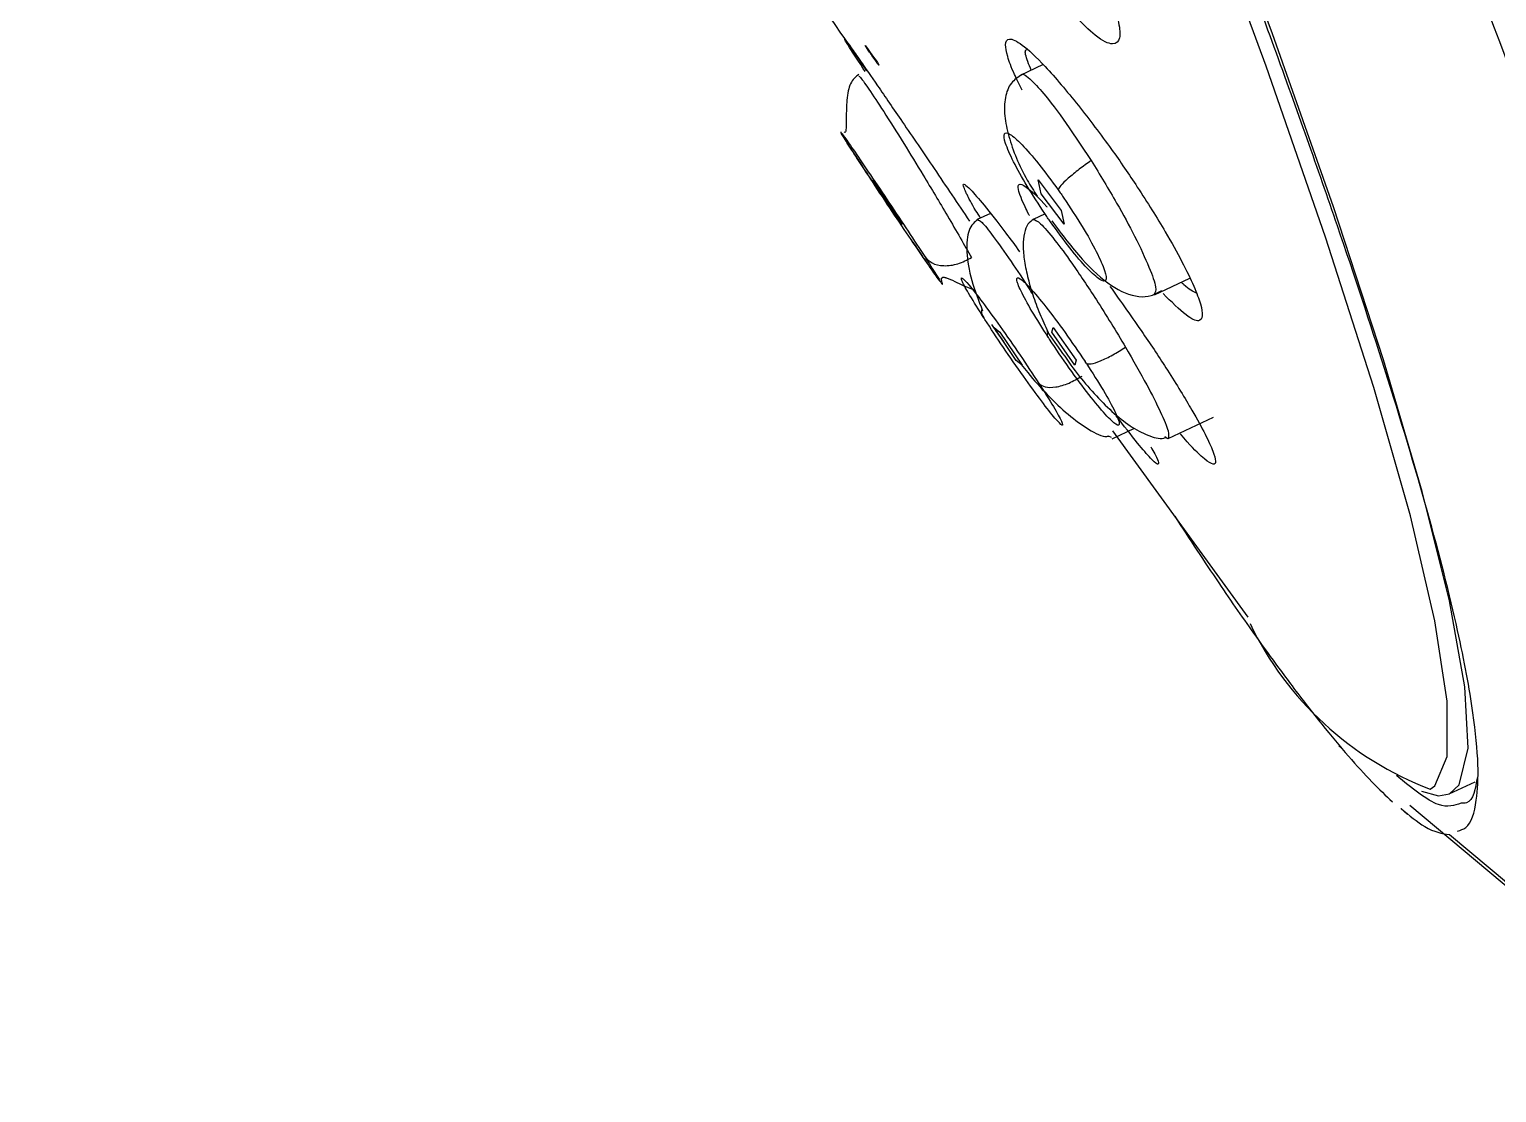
# Model space of a CAD drawing. Header units: millimetres. Extents: x 6110 to 6704, y -3675 to -2835.
# Drawn here: x 6568.306 to 6572.899, y -3200.485 to -3197.157 of the extents above; entities that cross this region are included whole.
import ezdxf

# ---------------------------------------------------------------- set-up
doc = ezdxf.new("R2010")
doc.units = ezdxf.units.MM
doc.header["$LTSCALE"] = 0.1
doc.layers.get('0').update_dxf_attribs({"lineweight": 13})

msp = doc.modelspace()

# ---------------------------------------------------------------- linework, layer by layer
at = {"linetype": 'Continuous', "lineweight": 25}
for p, q in [((6570.9225, -3197.2078), (6570.923, -3197.2082)), ((6571.4793, -3197.2674), (6571.4074, -3197.301)), ((6571.5613, -3197.4647), (6571.6296, -3197.5678)), ((6571.0075, -3197.7244), (6570.9446, -3197.6288)), ((6570.9448, -3197.629), (6570.9754, -3197.6723)), ((6571.4637, -3197.628), (6571.5353, -3197.7236)), ((6571.4736, -3197.6715), (6571.464, -3197.6282)), ((6570.9752, -3197.6721), (6571.0381, -3197.7677)), ((6571.5449, -3197.7669), (6571.4733, -3197.6713)), ((6571.0381, -3197.7676), (6571.0074, -3197.7243)), ((6571.3144, -3197.7329), (6571.2726, -3197.7525)), ((6571.4853, -3197.7346), (6571.4476, -3197.7522)), ((6571.5353, -3197.7235), (6571.5449, -3197.7668)), ((6571.8277, -3197.9876), (6571.9387, -3197.9356)), ((6571.3953, -3198.1931), (6571.326, -3198.0899)), ((6571.3262, -3198.0901), (6571.3443, -3198.1048)), ((6571.3441, -3198.1046), (6571.4135, -3198.2079)), ((6571.4904, -3198.1013), (6571.5341, -3198.1619)), ((6571.5786, -3198.2076), (6571.5064, -3198.1043)), ((6571.5066, -3198.1046), (6571.511, -3198.0898)), ((6571.5108, -3198.0896), (6571.5831, -3198.1928)), ((6571.4134, -3198.2078), (6571.3953, -3198.193)), ((6571.583, -3198.1927), (6571.5786, -3198.2075)), ((6571.6146, -3198.2026), (6571.6108, -3198.1969)), ((6571.8707, -3198.4375), (6572.0128, -3198.371)), ((6571.6949, -3198.4381), (6571.7656, -3198.405)), ((6571.6969, -3198.4136), (6572.1203, -3198.9965)), ((6571.6934, -3198.4348), (6571.6839, -3198.4301)), ((6572.4048, -3199.3984), (6572.4129, -3199.4052)), ((6572.7507, -3199.55), (6572.8318, -3199.5121)), ((6572.5994, -3199.5954), (6572.6196, -3199.6146)), ((6572.6274, -3199.585), (6573.3467, -3200.188)), ((6573.7134, -3200.4848), (6572.7512, -3199.6774))]:
    msp.add_line(p, q, dxfattribs=at)
at = {"linetype": 'Continuous', "lineweight": 25, "flags": 128}
for points in [[(6572.7509, -3199.55), (6572.7817, -3199.521), (6572.8093, -3199.4068), (6572.7991, -3199.2145), (6572.7513, -3198.9459), (6572.6662, -3198.6037), (6572.5447, -3198.1911), (6572.388, -3197.7122), (6572.1976, -3197.1714), (6571.9753, -3196.5741), (6571.7232, -3195.926), (6571.4438, -3195.2332), (6571.1398, -3194.5026), (6570.8141, -3193.7412), (6570.4698, -3192.9561)], [(6572.6903, -3199.5347), (6572.7052, -3199.5248), (6572.7442, -3199.4325), (6572.7444, -3199.2595), (6572.7059, -3199.0077), (6572.6289, -3198.6794), (6572.5144, -3198.2779), (6572.3633, -3197.8073), (6572.1772, -3197.2722), (6571.958, -3196.6779), (6571.7078, -3196.0304), (6571.4292, -3195.336), (6571.1248, -3194.6017), (6570.7978, -3193.8347), (6570.4513, -3193.0428)], [(6572.6641, -3199.541), (6572.7166, -3199.5561), (6572.7509, -3199.55)]]:
    msp.add_lwpolyline(points, dxfattribs=at)
at = {"linetype": 'Continuous', "lineweight": 25}
msp.add_arc((6573.0572, -3198.5703), 1.0319, 205.6374, 249.1716, dxfattribs=at)
for points, knots in [([(6564.9837, -3181.6773), (6565.0323, -3181.6929), (6565.1305, -3181.7242), (6565.3919, -3182), (6565.7643, -3182.5015), (6566.2672, -3183.2845), (6566.8606, -3184.2963), (6567.5205, -3185.4904), (6568.2376, -3186.8552), (6568.9801, -3188.3268), (6569.74, -3189.8903), (6570.4814, -3191.4736), (6571.1986, -3193.0595), (6571.8555, -3194.5759), (6572.4479, -3196.006), (6572.9467, -3197.2845), (6573.3492, -3198.3961), (6573.636, -3199.2934), (6573.7966, -3199.9574), (6573.8415, -3200.3734), (6573.768, -3200.428), (6573.735, -3200.4525)], [0, 0, 0, 0, 0.04229, 0.08533, 0.138911, 0.194045, 0.247626, 0.302761, 0.356342, 0.411476, 0.465057, 0.520191, 0.573772, 0.628906, 0.682487, 0.737622, 0.791202, 0.846337, 0.899918, 0.955052, 1, 1, 1, 1]), ([(6572.7768, -3199.666), (6572.7857, -3199.6633), (6572.816, -3199.654), (6572.8372, -3199.5844), (6572.8436, -3199.462), (6572.8272, -3199.2908), (6572.7795, -3199.0359), (6572.6888, -3198.6788), (6572.56, -3198.2493), (6572.3994, -3197.763), (6572.2101, -3197.2281), (6571.9833, -3196.6205), (6571.7558, -3196.0371), (6571.5257, -3195.4647), (6571.3116, -3194.9443), (6571.0968, -3194.4335), (6570.8715, -3193.9065), (6570.647, -3193.3904), (6570.4264, -3192.892), (6570.2064, -3192.4007), (6569.9717, -3191.8833), (6569.79, -3191.4904), (6569.705, -3191.3068)], [0, 0, 0, 0, 0.023573, 0.08049, 0.125319, 0.173301, 0.232298, 0.300033, 0.366492, 0.424592, 0.489306, 0.552139, 0.61571, 0.658744, 0.709633, 0.753028, 0.788973, 0.840737, 0.878519, 0.908178, 0.957079, 1, 1, 1, 1]), ([(6571.2832, -3196.4241), (6571.3154, -3196.4615), (6571.3732, -3196.5286), (6571.469, -3196.6612), (6571.5502, -3196.7864), (6571.6178, -3196.9039), (6571.6652, -3196.9978), (6571.699, -3197.0774), (6571.7187, -3197.1423), (6571.722, -3197.1908), (6571.6994, -3197.2088), (6571.652, -3197.1889), (6571.6007, -3197.1373), (6571.5782, -3197.1147)], [0, 0, 0, 0, 0.112884, 0.202449, 0.311026, 0.389426, 0.467772, 0.541157, 0.614488, 0.699882, 0.799136, 0.91221, 1, 1, 1, 1]), ([(6570.623, -3196.8267), (6570.6511, -3196.8719), (6570.7479, -3197.028), (6570.8525, -3197.1792), (6570.9268, -3197.2866)], [0, 0, 0, 0, 0.289297, 1, 1, 1, 1]), ([(6570.9224, -3197.2887), (6570.9035, -3197.2599), (6570.8715, -3197.211), (6570.8567, -3197.1867), (6570.8587, -3197.1875), (6570.8759, -3197.211), (6570.9085, -3197.2573), (6570.9613, -3197.3335), (6571.0402, -3197.4487), (6571.1418, -3197.5981), (6571.212, -3197.7024), (6571.2488, -3197.7571)], [0, 0, 0, 0, 0.1338164, 0.227431, 0.3176969, 0.4046047, 0.488148, 0.5952889, 0.7163394, 0.851235, 1, 1, 1, 1]), ([(6571.4139, -3197.3476), (6571.4053, -3197.3305), (6571.3842, -3197.2883), (6571.3665, -3197.2397), (6571.3587, -3197.1989), (6571.3705, -3197.1809), (6571.4111, -3197.2004), (6571.4844, -3197.2677), (6571.5536, -3197.3512), (6571.5898, -3197.3949)], [0, 0, 0, 0, 0.079893, 0.197091, 0.309754, 0.454233, 0.617469, 0.799389, 1, 1, 1, 1]), ([(6570.923, -3197.2082), (6570.9228, -3197.2077), (6570.9221, -3197.2065), (6570.9378, -3197.2288), (6570.9518, -3197.2485), (6570.9655, -3197.2682), (6570.9657, -3197.2684)], [0, 0, 0, 0, 0.222962, 0.613899, 0.994817, 1, 1, 1, 1]), ([(6570.9647, -3197.2689), (6570.9636, -3197.2674), (6570.9502, -3197.2481), (6570.9336, -3197.2242), (6570.9263, -3197.2134), (6570.9225, -3197.2078)], [0, 0, 0, 0, 0.039026, 0.500226, 1, 1, 1, 1]), ([(6571.4421, -3197.2848), (6571.4383, -3197.2756), (6571.4272, -3197.2486), (6571.4205, -3197.2234), (6571.4268, -3197.2205), (6571.4283, -3197.2198)], [0, 0, 0, 0, 0.283048, 0.830514, 1, 1, 1, 1]), ([(6570.902, -3197.2983), (6570.8925, -3197.3057), (6570.8747, -3197.3197), (6570.8657, -3197.3645), (6570.8634, -3197.4044), (6570.8632, -3197.4275), (6570.8632, -3197.4439), (6570.8632, -3197.4542), (6570.8629, -3197.463), (6570.8623, -3197.4703), (6570.8613, -3197.4756), (6570.8592, -3197.4809), (6570.8577, -3197.479), (6570.8567, -3197.4777)], [0, 0, 0, 0, 0.299578, 0.564921, 0.6726581, 0.7590724, 0.7942752, 0.8246358, 0.8511706, 0.8757515, 0.9008745, 0.9290737, 1, 1, 1, 1]), ([(6570.9023, -3197.3045), (6570.9029, -3197.3038), (6570.9044, -3197.3019), (6570.9315, -3197.34), (6570.9787, -3197.4113), (6571.039, -3197.5072), (6571.1094, -3197.6218), (6571.1546, -3197.6981), (6571.1797, -3197.7406)], [0, 0, 0, 0, 0.0970708, 0.2748594, 0.4506102, 0.6359601, 0.7977002, 1, 1, 1, 1]), ([(6571.4133, -3197.2983), (6571.4011, -3197.3062), (6571.3763, -3197.3221), (6571.3588, -3197.3686), (6571.3569, -3197.4263), (6571.3748, -3197.512), (6571.4106, -3197.6006), (6571.45, -3197.6622), (6571.4606, -3197.6788)], [0, 0, 0, 0, 0.1497135, 0.3026004, 0.4549445, 0.6043865, 0.8932835, 1, 1, 1, 1]), ([(6571.4117, -3197.3017), (6571.4118, -3197.3007), (6571.4134, -3197.291), (6571.4393, -3197.3119), (6571.489, -3197.3645), (6571.5354, -3197.4289), (6571.5613, -3197.4647)], [0, 0, 0, 0, 0.036733, 0.361227, 0.644852, 1, 1, 1, 1]), ([(6571.5898, -3197.3949), (6571.6243, -3197.4398), (6571.6862, -3197.5203), (6571.7811, -3197.6593), (6571.8573, -3197.7812), (6571.9155, -3197.8855), (6571.9525, -3197.962), (6571.9742, -3198.0195), (6571.9805, -3198.0584), (6571.9679, -3198.0744), (6571.9295, -3198.0576), (6571.8808, -3198.0096), (6571.8549, -3197.984)], [0, 0, 0, 0, 0.123749, 0.221936, 0.34097, 0.42824, 0.51277, 0.593223, 0.673616, 0.767228, 0.876043, 1, 1, 1, 1]), ([(6570.8462, -3197.4777), (6570.8456, -3197.4778), (6570.8443, -3197.4781), (6570.8615, -3197.5055), (6570.883, -3197.5387), (6570.8943, -3197.5562)], [0, 0, 0, 0, 0.298201, 0.630503, 1, 1, 1, 1]), ([(6570.8927, -3197.5538), (6570.8802, -3197.5344), (6570.8553, -3197.4958), (6570.8439, -3197.4762), (6570.8547, -3197.4899), (6570.8876, -3197.5372), (6570.9374, -3197.6103), (6570.9967, -3197.6987), (6571.0589, -3197.7922), (6571.092, -3197.8428), (6571.1086, -3197.8683)], [0, 0, 0, 0, 0.125229, 0.248575, 0.372047, 0.49567, 0.618938, 0.743093, 0.870626, 1, 1, 1, 1]), ([(6571.4847, -3197.7336), (6571.4656, -3197.7046), (6571.4277, -3197.6468), (6571.384, -3197.5681), (6571.3582, -3197.5094), (6571.3544, -3197.4787), (6571.373, -3197.4803), (6571.4113, -3197.5141), (6571.4649, -3197.5754), (6571.5057, -3197.6312), (6571.5264, -3197.6595)], [0, 0, 0, 0, 0.1252032, 0.2487465, 0.3725345, 0.4965893, 0.6201787, 0.7440404, 0.8705233, 1, 1, 1, 1]), ([(6570.8901, -3197.5498), (6570.8979, -3197.5619), (6570.9072, -3197.5761), (6570.9187, -3197.5935), (6570.9204, -3197.5961)], [0, 0, 0, 0, 0.850812, 1, 1, 1, 1]), ([(6570.8954, -3197.558), (6570.895, -3197.5573), (6570.8941, -3197.5559), (6570.8932, -3197.5545), (6570.8927, -3197.5538)], [0, 0, 0, 0, 0.501304, 1, 1, 1, 1]), ([(6571.1086, -3197.8683), (6571.1218, -3197.8887), (6571.1481, -3197.9293), (6571.161, -3197.9511), (6571.1508, -3197.9383), (6571.1179, -3197.8911), (6571.0674, -3197.8169), (6571.007, -3197.727), (6570.9446, -3197.6332), (6570.9118, -3197.583), (6570.8954, -3197.558)], [0, 0, 0, 0, 0.126078, 0.250717, 0.374168, 0.497379, 0.621405, 0.746862, 0.873523, 1, 1, 1, 1]), ([(6570.9204, -3197.5961), (6570.9281, -3197.6079), (6570.9364, -3197.6206), (6570.9459, -3197.6348), (6570.9465, -3197.6358)], [0, 0, 0, 0, 0.930155, 1, 1, 1, 1]), ([(6571.6296, -3197.5678), (6571.6168, -3197.5768), (6571.5904, -3197.5955), (6571.5562, -3197.6238), (6571.5322, -3197.6473), (6571.5282, -3197.6555), (6571.5264, -3197.6595)], [0, 0, 0, 0, 0.243216, 0.503603, 0.761973, 1, 1, 1, 1]), ([(6571.6296, -3197.5678), (6571.6569, -3197.6123), (6571.7066, -3197.6934), (6571.7702, -3197.8112), (6571.8137, -3197.9044), (6571.8363, -3197.9703), (6571.83, -3197.9809), (6571.827, -3197.986)], [0, 0, 0, 0, 0.22422, 0.408402, 0.614921, 0.813284, 1, 1, 1, 1]), ([(6571.2367, -3197.6637), (6571.2339, -3197.6575), (6571.2266, -3197.6414), (6571.2322, -3197.64), (6571.2519, -3197.657), (6571.2937, -3197.7057), (6571.3474, -3197.7734), (6571.3912, -3197.833), (6571.4058, -3197.853)], [0, 0, 0, 0, 0.107155, 0.276058, 0.43842, 0.646548, 0.881701, 1, 1, 1, 1]), ([(6571.4235, -3197.7128), (6571.4186, -3197.7025), (6571.405, -3197.6741), (6571.3995, -3197.6497), (6571.4052, -3197.6368), (6571.4342, -3197.6552), (6571.4651, -3197.6827), (6571.491, -3197.7131), (6571.4912, -3197.7133)], [0, 0, 0, 0, 0.110218, 0.303802, 0.489894, 0.72854, 0.998182, 1, 1, 1, 1]), ([(6571.2833, -3197.7475), (6571.2784, -3197.7397), (6571.2573, -3197.7059), (6571.2427, -3197.6789), (6571.238, -3197.667), (6571.2367, -3197.6637)], [0, 0, 0, 0, 0.181054, 0.776549, 1, 1, 1, 1]), ([(6571.5441, -3197.685), (6571.5639, -3197.7149), (6571.6032, -3197.7744), (6571.6488, -3197.8558), (6571.6754, -3197.9162), (6571.6793, -3197.9474), (6571.6598, -3197.945), (6571.6195, -3197.9088), (6571.5641, -3197.8445), (6571.5228, -3197.7875), (6571.5021, -3197.759)], [0, 0, 0, 0, 0.126107, 0.250834, 0.374362, 0.497564, 0.621465, 0.746733, 0.873261, 1, 1, 1, 1]), ([(6571.5264, -3197.6595), (6571.5293, -3197.6637), (6571.5353, -3197.6721), (6571.5411, -3197.6807), (6571.5441, -3197.685)], [0, 0, 0, 0, 0.500015, 1, 1, 1, 1]), ([(6571.1797, -3197.7406), (6571.1935, -3197.7643), (6571.2211, -3197.8118), (6571.2436, -3197.8514), (6571.2548, -3197.8712)], [0, 0, 0, 0, 0.499961, 1, 1, 1, 1]), ([(6571.4363, -3197.7398), (6571.4358, -3197.7388), (6571.4292, -3197.7269), (6571.4262, -3197.7195), (6571.4235, -3197.7128)], [0, 0, 0, 0, 0.087404, 1, 1, 1, 1]), ([(6571.5021, -3197.759), (6571.4992, -3197.7547), (6571.4933, -3197.7464), (6571.4876, -3197.7379), (6571.4847, -3197.7336)], [0, 0, 0, 0, 0.501444, 1, 1, 1, 1]), ([(6571.2757, -3197.7511), (6571.2648, -3197.7603), (6571.2431, -3197.7786), (6571.2371, -3197.8492), (6571.2512, -3197.9399), (6571.2772, -3198.0058), (6571.2898, -3198.0377)], [0, 0, 0, 0, 0.258855, 0.516406, 0.765465, 1, 1, 1, 1]), ([(6571.275, -3197.754), (6571.2781, -3197.7544), (6571.2845, -3197.7551), (6571.3215, -3197.801), (6571.3743, -3197.8765), (6571.4197, -3197.9438), (6571.444, -3197.9828), (6571.4473, -3197.9881)], [0, 0, 0, 0, 0.221698, 0.471013, 0.733959, 0.963363, 1, 1, 1, 1]), ([(6571.4501, -3197.7511), (6571.4435, -3197.7555), (6571.4302, -3197.7645), (6571.4194, -3197.7933), (6571.4157, -3197.8324), (6571.4199, -3197.881), (6571.431, -3197.9361), (6571.4485, -3197.9946), (6571.4706, -3198.0537), (6571.4886, -3198.0917), (6571.4975, -3198.1103)], [0, 0, 0, 0, 0.129913, 0.26037, 0.390248, 0.51844, 0.64412, 0.76655, 0.885296, 1, 1, 1, 1]), ([(6571.449, -3197.7516), (6571.4551, -3197.7537), (6571.4675, -3197.7581), (6571.5119, -3197.8103), (6571.5723, -3197.8914), (6571.6196, -3197.9633), (6571.6459, -3198.0033)], [0, 0, 0, 0, 0.242374, 0.497983, 0.721024, 1, 1, 1, 1]), ([(6571.5061, -3197.7561), (6571.5378, -3197.7982), (6571.5985, -3197.8791), (6571.6905, -3197.964), (6571.7643, -3197.9959), (6571.8176, -3197.9931), (6571.8398, -3197.9802), (6571.8505, -3197.9739)], [0, 0, 0, 0, 0.282325, 0.542052, 0.782643, 0.895177, 1, 1, 1, 1]), ([(6571.0668, -3197.8159), (6571.0685, -3197.8184), (6571.0806, -3197.8364), (6571.1006, -3197.8657), (6571.1323, -3197.912), (6571.1569, -3197.947), (6571.168, -3197.9597), (6571.1607, -3197.9458), (6571.1611, -3197.9335), (6571.167, -3197.9325), (6571.1714, -3197.9332), (6571.1751, -3197.9342), (6571.1794, -3197.9356), (6571.1861, -3197.9383), (6571.2017, -3197.9452), (6571.2267, -3197.9572), (6571.2505, -3197.968), (6571.2628, -3197.9717), (6571.2665, -3197.9729)], [0, 0, 0, 0, 0.015069, 0.108331, 0.202099, 0.379766, 0.528582, 0.724439, 0.77771, 0.795971, 0.803875, 0.811448, 0.819136, 0.827323, 0.846261, 0.897949, 0.969082, 1, 1, 1, 1]), ([(6571.1086, -3197.8683), (6571.1156, -3197.8755), (6571.1302, -3197.8908), (6571.1677, -3197.8988), (6571.2122, -3197.8934), (6571.2409, -3197.8785), (6571.2548, -3197.8712)], [0, 0, 0, 0, 0.232856, 0.488868, 0.751042, 1, 1, 1, 1]), ([(6571.2935, -3198.0597), (6571.2778, -3198.0347), (6571.2466, -3197.9852), (6571.2229, -3197.9414), (6571.2218, -3197.9295), (6571.2446, -3197.9528), (6571.2876, -3198.0075), (6571.3444, -3198.0855), (6571.4086, -3198.1777), (6571.4468, -3198.2358), (6571.466, -3198.2651)], [0, 0, 0, 0, 0.125225, 0.248573, 0.372048, 0.495671, 0.618931, 0.743084, 0.870615, 1, 1, 1, 1]), ([(6571.4955, -3198.121), (6571.4774, -3198.0926), (6571.4415, -3198.0362), (6571.4067, -3197.9718), (6571.393, -3197.935), (6571.4035, -3197.9318), (6571.4363, -3197.9625), (6571.4866, -3198.0228), (6571.5487, -3198.1053), (6571.59, -3198.1662), (6571.6108, -3198.1969)], [0, 0, 0, 0, 0.125259, 0.248644, 0.372151, 0.495812, 0.619109, 0.743206, 0.870571, 1, 1, 1, 1]), ([(6571.6883, -3197.9614), (6571.7234, -3198.0104), (6571.7863, -3198.0982), (6571.8755, -3198.2335), (6571.9425, -3198.3426), (6571.9884, -3198.4262), (6572.013, -3198.4799), (6572.0215, -3198.5117), (6572.014, -3198.5221), (6571.9855, -3198.504), (6571.9493, -3198.4705), (6571.9166, -3198.4313), (6571.9094, -3198.4227)], [0, 0, 0, 0, 0.13649, 0.244785, 0.37607, 0.472317, 0.565548, 0.65428, 0.742952, 0.846195, 0.966208, 1, 1, 1, 1]), ([(6571.9589, -3197.9823), (6571.9481, -3197.9776), (6571.936, -3197.9723), (6571.9142, -3197.9507), (6571.9117, -3197.9483)], [0, 0, 0, 0, 0.884857, 1, 1, 1, 1]), ([(6571.6459, -3198.0033), (6571.6614, -3198.0278), (6571.6925, -3198.0768), (6571.7222, -3198.1265), (6571.7371, -3198.1514)], [0, 0, 0, 0, 0.500027, 1, 1, 1, 1]), ([(6571.2869, -3198.0348), (6571.2868, -3198.0355), (6571.2848, -3198.0457), (6571.2893, -3198.053), (6571.2935, -3198.0597)], [0, 0, 0, 0, 0.072898, 1, 1, 1, 1]), ([(6571.2968, -3198.0647), (6571.2962, -3198.0638), (6571.2952, -3198.0622), (6571.2941, -3198.0605), (6571.2935, -3198.0597)], [0, 0, 0, 0, 0.50083, 1, 1, 1, 1]), ([(6571.466, -3198.2651), (6571.4825, -3198.291), (6571.5151, -3198.3424), (6571.5403, -3198.3886), (6571.5423, -3198.4018), (6571.5197, -3198.3789), (6571.4761, -3198.3236), (6571.4182, -3198.2442), (6571.3536, -3198.1514), (6571.3157, -3198.0936), (6571.2968, -3198.0647)], [0, 0, 0, 0, 0.126079, 0.250718, 0.374169, 0.497371, 0.621405, 0.746854, 0.873513, 1, 1, 1, 1]), ([(6571.3179, -3198.081), (6571.3205, -3198.0849), (6571.3317, -3198.1018), (6571.3451, -3198.1198), (6571.3554, -3198.1337)], [0, 0, 0, 0, 0.230627, 1, 1, 1, 1]), ([(6571.495, -3198.1043), (6571.4942, -3198.1058), (6571.49, -3198.1138), (6571.493, -3198.1178), (6571.4955, -3198.121)], [0, 0, 0, 0, 0.190062, 1, 1, 1, 1]), ([(6571.4991, -3198.1265), (6571.4985, -3198.1256), (6571.4973, -3198.1238), (6571.4961, -3198.1219), (6571.4955, -3198.121)], [0, 0, 0, 0, 0.499728, 1, 1, 1, 1]), ([(6571.6146, -3198.2026), (6571.6334, -3198.232), (6571.6709, -3198.2904), (6571.7074, -3198.3575), (6571.7217, -3198.3956), (6571.7109, -3198.3987), (6571.6767, -3198.3663), (6571.6243, -3198.3032), (6571.5608, -3198.2183), (6571.5197, -3198.1571), (6571.4991, -3198.1265)], [0, 0, 0, 0, 0.126073, 0.250712, 0.374163, 0.497365, 0.6214, 0.746855, 0.873524, 1, 1, 1, 1]), ([(6571.6146, -3198.2026), (6571.6189, -3198.2036), (6571.6279, -3198.2056), (6571.6578, -3198.196), (6571.6965, -3198.1774), (6571.7238, -3198.1599), (6571.7371, -3198.1514)], [0, 0, 0, 0, 0.232857, 0.48886, 0.751054, 1, 1, 1, 1]), ([(6571.7371, -3198.1514), (6571.7605, -3198.1923), (6571.8041, -3198.2682), (6571.8495, -3198.3586), (6571.8752, -3198.4211), (6571.8721, -3198.432), (6571.8706, -3198.4374)], [0, 0, 0, 0, 0.271579, 0.504467, 0.756516, 1, 1, 1, 1]), ([(6571.5341, -3198.1619), (6571.551, -3198.1864), (6571.5839, -3198.2338), (6571.6395, -3198.2983), (6571.6951, -3198.3548), (6571.7525, -3198.4009), (6571.8074, -3198.4292), (6571.8459, -3198.4405), (6571.8606, -3198.4347), (6571.8625, -3198.4339)], [0, 0, 0, 0, 0.16559, 0.320537, 0.478434, 0.640256, 0.806095, 0.97457, 1, 1, 1, 1]), ([(6571.4106, -3198.2054), (6571.4173, -3198.2141), (6571.4435, -3198.2475), (6571.4936, -3198.3028), (6571.5595, -3198.3662), (6571.6232, -3198.4113), (6571.6674, -3198.434), (6571.6821, -3198.4304), (6571.6839, -3198.43)], [0, 0, 0, 0, 0.071778, 0.278193, 0.496221, 0.726372, 0.967266, 1, 1, 1, 1]), ([(6571.466, -3198.2651), (6571.4718, -3198.2694), (6571.4839, -3198.2784), (6571.5179, -3198.278), (6571.5596, -3198.2662), (6571.5876, -3198.2499), (6571.6012, -3198.2419)], [0, 0, 0, 0, 0.2328566, 0.4888499, 0.7510586, 1, 1, 1, 1]), ([(6571.8166, -3198.4636), (6571.821, -3198.4715), (6571.8355, -3198.497), (6571.8421, -3198.5157), (6571.8379, -3198.5207), (6571.8163, -3198.5008), (6571.7758, -3198.4542), (6571.7317, -3198.397), (6571.7079, -3198.3662)], [0, 0, 0, 0, 0.0778479, 0.2542106, 0.4193844, 0.5844571, 0.77663, 1, 1, 1, 1]), ([(6571.8706, -3198.4374), (6571.8706, -3198.4374), (6571.8707, -3198.4413), (6571.8653, -3198.4361), (6571.8599, -3198.4311)], [0, 0, 0, 0, 0.011712, 1, 1, 1, 1]), ([(6571.8911, -3198.6808), (6571.9378, -3198.7522), (6572.0269, -3198.8883), (6572.1328, -3199.0402), (6572.2079, -3199.1441), (6572.2776, -3199.2377), (6572.352, -3199.3336), (6572.4351, -3199.4329), (6572.5091, -3199.5145), (6572.5518, -3199.5551), (6572.5729, -3199.575)], [0, 0, 0, 0, 0.163265, 0.311593, 0.408611, 0.46788, 0.607207, 0.742333, 0.873266, 1, 1, 1, 1]), ([(6572.7873, -3199.5789), (6572.7665, -3199.5861), (6572.7197, -3199.6022), (6572.633, -3199.5312), (6572.5849, -3199.4919)], [0, 0, 0, 0, 0.44556, 1, 1, 1, 1]), ([(6572.8385, -3199.4959), (6572.8321, -3199.5336), (6572.824, -3199.5806), (6572.7933, -3199.5792), (6572.7873, -3199.5789)], [0, 0, 0, 0, 0.804102, 1, 1, 1, 1]), ([(6572.5995, -3199.5953), (6572.6254, -3199.6167), (6572.6865, -3199.6673), (6572.7276, -3199.6737), (6572.7512, -3199.6773)], [0, 0, 0, 0, 0.423777, 1, 1, 1, 1])]:
    msp.add_open_spline(points, degree=3, knots=knots, dxfattribs=at)

doc.saveas('drawing.dxf')
